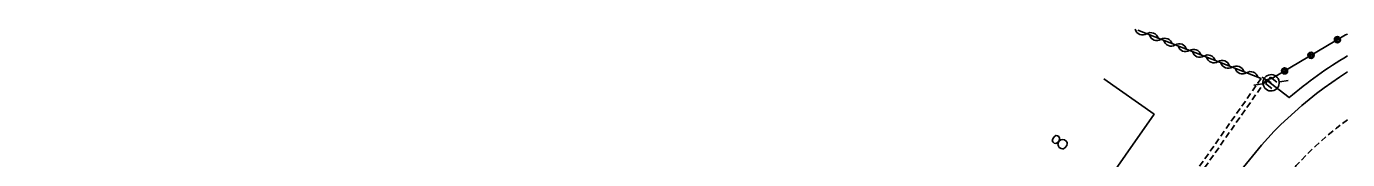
# Model space of a CAD drawing. Header units: millimetres. Extents: x 150000 to 151001, y 125999 to 127001.
# Drawn here: x 150892.2 to 151000, y 126380.8 to 126391.6 of the extents above; entities that cross this region are included whole.
import ezdxf
from ezdxf.enums import TextEntityAlignment as Align

# ---------------------------------------------------------------- set-up
doc = ezdxf.new("R2010")
doc.units = ezdxf.units.MM
doc.linetypes.add('DASHED', pattern=[0.75, 0.5, -0.25])
doc.layers.get('0').update_dxf_attribs({"linetype": 'CONTINUOUS'})
for name, color, linetype in [('W0001', 6, 'DASHED'), ('W0008', 7, 'CONTINUOUS'), ('W0100', 7, 'CONTINUOUS'), ('W0112', 1, 'DASHED'), ('W0310', 3, 'CONTINUOUS'), ('W0322', 7, 'CONTINUOUS'), ('W0334', 7, 'CONTINUOUS'), ('W0471', 7, 'CONTINUOUS'), ('W0991', 7, 'CONTINUOUS')]:
    doc.layers.add(name, color=color, linetype=linetype)
doc.styles.get("Standard").update_dxf_attribs({"font": 'romans.shx', "width": 0.85})

# ---------------------------------------------------------------- blocks, each defined once
blk = doc.blocks.new('t310o')
at = {"color": 0, "linetype": 'Continuous'}
for centre, start, end in [((-0.5, 0.38), 216.8699, 323.1304), ((0.5, -0.37), 36.8699, 143.1303)]:
    blk.add_arc(centre, 0.625, start, end, dxfattribs=at)
blk = doc.blocks.new('t322o')
at = {"color": 0, "linetype": 'Continuous'}
for radius in [0.25, 0.15]:
    blk.add_circle((0, 0), radius, dxfattribs=at)
blk = doc.blocks.new('T471')
for p, q in [((-0.333334, 0.333334), (-0.333334, -0.333334)), ((-0.333334, 0.333334), (0.333334, 0.333334)), ((-0.333334, 0), (0, 0)), ((0.500001, 0.500001), (1.000002, 1.000002)), ((-0.500001, -0.500001), (-1.000002, -1.000002)), ((-0.333334, -0.333334), (0.333334, -0.333334))]:
    blk.add_line(p, q)
blk.add_ellipse((0, 0), major_axis=(0.471405, 0.471405), ratio=1, start_param=5.4977871438, end_param=11.780972451)

msp = doc.modelspace()

# ---------------------------------------------------------------- linework, layer by layer
at = {"layer": 'W0001'}
msp.add_lwpolyline([(151000, 126384.02, 0.079225), (150993.68, 126377.67), (150984.34, 126364.39), (150969.35, 126343.03), (150938.65, 126300.27, 0.020661), (150914.38, 126263.33), (150892.22, 126221.56)], format="xyb", dxfattribs=at)
at = {"layer": 'W0008'}
msp.add_lwpolyline([(151000, 126387.91, 0.097588), (150991.06, 126379.53), (150981.71, 126366.24), (150951.39, 126323.05), (150936.24, 126301.55, -0.035086), (150921.68, 126283.78, -0.278737), (150919.66, 126283.59), (150914.42, 126287.14), (150909.53, 126290.44), (150905.27, 126293.32, -0.122504), (150903.79, 126294.98), (150898.85, 126308.24), (150899.37, 126309.1)], format="xyb", dxfattribs=at)
at = {"layer": 'W0100'}
msp.add_lwpolyline([(150980.12, 126387.34), (150984.22, 126384.47), (150977.02, 126374.18), (150972.93, 126377.05)], dxfattribs=at)
at = {"layer": 'W0112'}
msp.add_lwpolyline([(150993.36, 126387.27), (150985.25, 126375.69), (150984.92, 126375.92), (150993.03, 126387.5)], close=True, dxfattribs=at)
at = {"layer": 'W0310'}
msp.add_lwpolyline([(150992.96, 126387.39), (150982.89, 126391.31)], dxfattribs=at)
at = {"layer": 'W0322'}
msp.add_lwpolyline([(151000, 126391), (150999.84, 126390.93), (150993.83, 126387.39), (150993.36, 126387.27)], dxfattribs=at)
at = {"layer": 'W0334'}
msp.add_lwpolyline([(150993.36, 126387.27), (150995.24, 126385.82, -0.042496), (151000, 126389.23)], format="xyb", dxfattribs=at)

# ---------------------------------------------------------------- block references
at = {"layer": 'W0310', "rotation": 158.735127536785}
for p in [(150983.61, 126391.03), (150984.77, 126390.57), (150985.94, 126390.12), (150987.1, 126389.67), (150988.27, 126389.21), (150989.43, 126388.76), (150990.6, 126388.31), (150991.76, 126387.85)]:
    msp.add_blockref('t310o', p, dxfattribs=at)
at = {"layer": 'W0322', "rotation": 210.481076428366}
for p in [(150999.17, 126390.54), (150997.02, 126389.27), (150994.86, 126388)]:
    msp.add_blockref('t322o', p, dxfattribs=at)
at = {"layer": 'W0471', "rotation": 322.368343268039}
msp.add_blockref('T471', (150993.76, 126387.03), dxfattribs=at)

# ---------------------------------------------------------------- texts
at = {"layer": 'W0991'}
msp.add_text('8', height=1.25, rotation=55.0409, dxfattribs=at).set_placement((150976.52, 126382.19), align=Align.MIDDLE)

doc.saveas('drawing.dxf')
